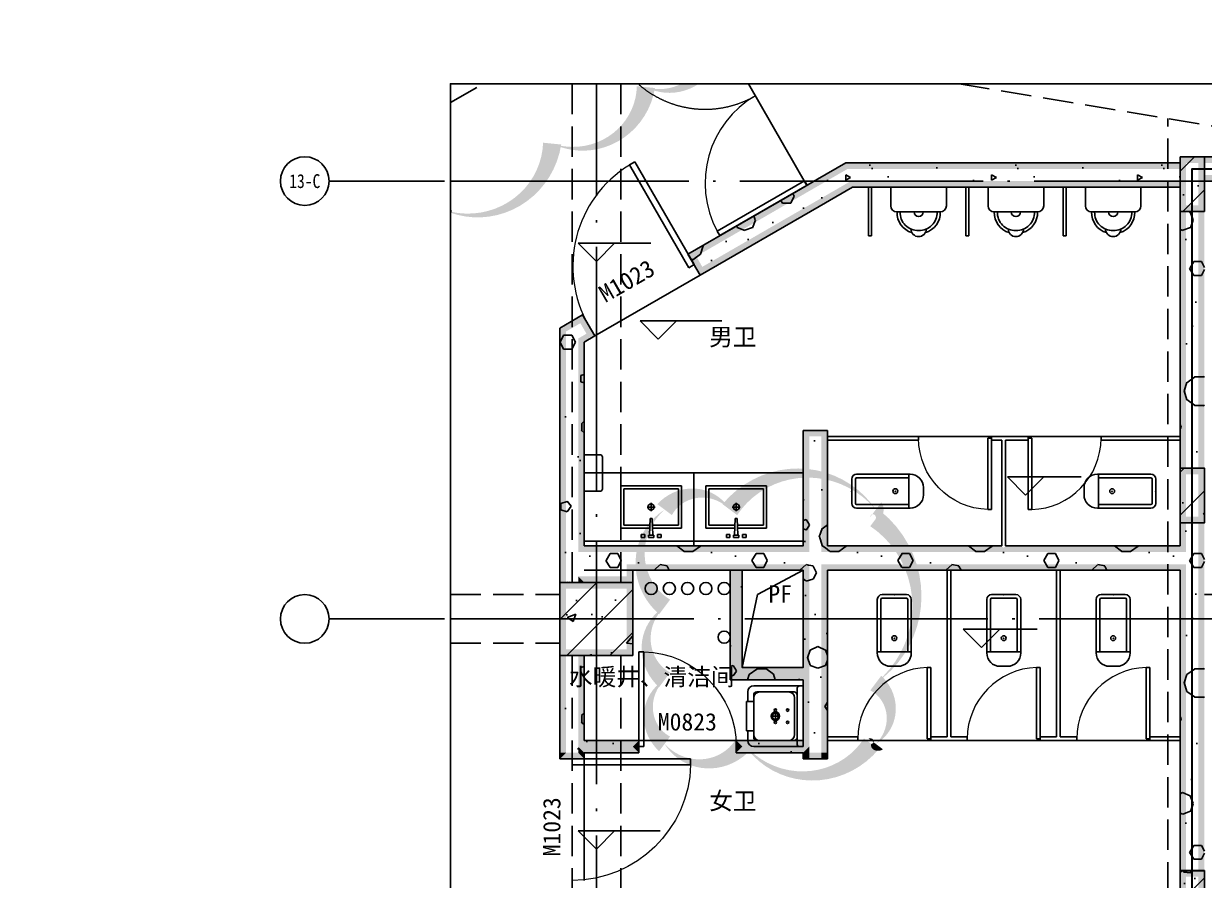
# Model space of a CAD drawing. Extents: x 175123 to 254035, y 15257 to 44959.
# Drawn here: x 231813 to 241524, y 34320 to 41365 of the extents above; entities that cross this region are included whole.
import ezdxf
from ezdxf.enums import TextEntityAlignment as Align
from ezdxf.xclip import XClip

# ---------------------------------------------------------------- set-up
doc = ezdxf.new("R2010")
doc.units = 0
doc.header["$LTSCALE"] = 1000
doc.header["$MEASUREMENT"] = 0
doc.header["$XCLIPFRAME"] = 2
for name, pattern in [('13#结构梁$0$DASH', [0.35, 0.25, -0.1]), ('13#结构梁$0$X-104 13#平面$0$DOTE', [2.42, 2, -0.2, 0.02, -0.2]), ('X-104 13#平面$0$DOTE', [2.42, 2, -0.2, 0.02, -0.2])]:
    doc.linetypes.add(name, pattern=pattern)
for name, color, linetype in [('01-标注_标高', 200, 'Continuous'), ('01-标注_轴线坐标', 132, 'Continuous'), ('02-TEXT_标注', 130, 'Continuous'), ('02-TEXT_门窗', 151, 'Continuous'), ('13#结构梁$0$s-beam', 4, '13#结构梁$0$DASH'), ('13#结构梁$0$X-104 13#平面$0$A_AXIS-轴线', 36, '13#结构梁$0$X-104 13#平面$0$DOTE'), ('AXIS_TEXT', 7, 'Continuous'), ('PUB_WALL', 9, 'Continuous'), ('X-104 13#平面$0$A-C_门', 150, 'Continuous'), ('X-104 13#平面$0$A-E_电梯', 171, 'Continuous'), ('X-104 13#平面$0$A-I_卫-洁具', 241, 'Continuous'), ('X-104 13#平面$0$A-I_卫-隔断', 214, 'Continuous'), ('X-104 13#平面$0$A-TECH_结构', 21, 'Continuous'), ('X-104 13#平面$0$A_AXIS-轴线', 36, 'X-104 13#平面$0$DOTE'), ('X-104 13#平面$0$DUCT-加压送风管端线', 2, 'Continuous'), ('X-104 13#平面$0$s-colu', 40, 'Continuous'), ('X-104 13#平面$0$VPIPE-中水', 122, 'X-104 13#平面$0$TG_Z'), ('X-104 13#平面$0$VPIPE-喷淋', 6, 'X-104 13#平面$0$TG_ZP'), ('X-104 13#平面$0$VPIPE-废水', 31, 'X-104 13#平面$0$TG_F'), ('X-104 13#平面$0$VPIPE-污水', 2, 'X-104 13#平面$0$TG_W'), ('X-104 13#平面$0$VPIPE-给水', 3, 'X-104 13#平面$0$TG_J'), ('X-104 13#平面$0$VPIPE-通气', 3, 'Continuous'), ('X-104 13#平面$1$05-填充_天正', 26, 'Continuous'), ('X-104 13#平面$1$A_STR-砌块墙', 121, 'Continuous'), ('X-104 13#平面$1$A_STR-砼柱', 51, 'Continuous'), ('图层1', 7, 'Continuous')]:
    doc.layers.add(name, color=color, linetype=linetype)
doc.layers.add('X-104 13#平面$0$000套内', color=226, linetype='Continuous', lineweight=30, plot=False)
doc.layers.add('X-104 13#平面$0$DIM_MODI', color=6, linetype='Continuous', plot=False)
doc.styles.add('_TCH_AXIS', font='STXIHEI.TTF', dxfattribs={"width": 0.75})
doc.styles.add('_TCH_WINDOW', font='STXIHEI.TTF')
doc.styles.add('COMPLEX', font='COMPLEX')
doc.styles.get("Standard").update_dxf_attribs({"font": 'STXIHEI.TTF'})
doc.styles.add('X-104 13#平面$0$TG_LINETYPE', font='STXIHEI.TTF', dxfattribs={"width": 0.75, "height": 3})
doc.styles.add('图签信息$0$华文细黑', font='STXIHEI.TTF', dxfattribs={"height": 10})
doc.linetypes.add('X-104 13#平面$0$TG_F', pattern='A,2,-0.3,["F",X-104 13#平面$0$TG_LINETYPE,S=0.1,R=0,X=-0.23,Y=-0.15],0', length=2.3)
doc.linetypes.add('X-104 13#平面$0$TG_J', pattern='A,2,-0.3,["J",X-104 13#平面$0$TG_LINETYPE,S=0.1,R=0,X=-0.23,Y=-0.15],0', length=2.3)
doc.linetypes.add('X-104 13#平面$0$TG_W', pattern='A,2,-0.3,["W",X-104 13#平面$0$TG_LINETYPE,S=0.1,R=0,X=-0.28,Y=-0.15],0', length=2.3)
doc.linetypes.add('X-104 13#平面$0$TG_Z', pattern='A,2,-0.3,["Z",X-104 13#平面$0$TG_LINETYPE,S=0.1,R=0,X=-0.23,Y=-0.15],0', length=2.3)
doc.linetypes.add('X-104 13#平面$0$TG_ZP', pattern='A,5,-0.6,["ZP",X-104 13#平面$0$TG_LINETYPE,S=0.1,R=0,X=-0.52,Y=-0.15],0', length=5.6)
pattern_1 = [(0, (354, -366), (600, 1200), [0, -1200]), (0, (-348, -528), (600, 1200), [0, -1200]), (0, (42, -540), (600, 1200), [0, -1200]), (0, (468, -186), (600, 1200), [0, -1200]), (0, (-30, -600), (600, 1200), [0, -1200]), (0, (588, 570), (600, 1200), [0, -1200]), (0, (222, 474), (600, 1200), [0, -1200]), (0, (414, 324), (600, 1200), [0, -1200]), (0, (-564, 300), (600, 1200), [0, -1200]), (0, (24, 246), (600, 1200), [0, -1200]), (0, (-204, -60), (600, 1200), [0, -1200]), (0, (-192, -510), (600, 1200), [0, -1200]), (0, (258, -558), (600, 1200), [0, -1200]), (0, (588, -30), (600, 1200), [0, -1200]), (0, (-534, -216), (600, 1200), [0, -1200]), (0, (-432, -12), (600, 1200), [0, -1200]), (0, (36, -96), (600, 1200), [0, -1200]), (0, (-132, -270), (600, 1200), [0, -1200]), (0, (-228, 126), (600, 1200), [0, -1200]), (0, (-78, 576), (600, 1200), [0, -1200]), (0, (-486, -468), (600, 1200), [0, -1200]), (0, (174, 330), (600, 1200), [0, -1200]), (0, (-384, 348), (600, 1200), [0, -1200]), (0, (-480, 504), (600, 1200), [0, -1200]), (130.601294, (514.286, 194.286), (-2999.999967, 3600.000016), [52.683, -22074.222]), (18.43495, (428.57, 217.14), (3000, 1200), [54.21, -7535.256]), (90, (428.6, 165.7), (600, 1200), [51.429, -2348.571]), (161.56505, (480, 148.57), (-3000, 1199.9999), [54.21, -7535.256]), (53.1301, (480, 148.57), (600, 1200), [57.143, -5942.857]), (135, (525.7, -462.86), (-600, 1200), [48.487, -3345.625]), (45, (457.14, -462.86), (600, 1200), [48.487, -3345.625]), (135, (491.43, -497.14), (-600, 1200), [48.487, -3345.625]), (45, (491.43, -497.14), (600, 1200), [48.487, -3345.625]), (116.565, (-51.4, 342.9), (-0.0001, 2400), [63.888, -1277.753]), (180, (-80, 400), (-600, 1200), [68.571, -1131.428]), (63.435, (-177.1, 342.9), (5e-06, 2400), [63.888, -1277.753]), (116.565, (-148.6, 285.7), (-0.0001, 2400), [63.888, -1277.753]), (0, (-148.6, 285.7), (600, 1200), [68.571, -1131.428]), (63.435, (-80, 285.7), (5e-06, 2400), [63.888, -1277.753]), (107.10273, (400, -62.857), (-1799.999931, 6000.00001), [77.723, -32565.805]), (143.97263, (377.14, 11.43), (-11399.999855, 8399.99999), [77.723, -16244.04]), (180, (314.3, 57.1), (-600, 1200), [74.286, -1125.714]), (36.02737, (177.14, 11.43), (11399.999916, 8399.99991), [77.723, -16244.04]), (71.56505, (154.29, -57.14), (1800, 6000), [72.28, -7517.186]), (107.10273, (177.143, -131.43), (-1799.999931, 6000.00001), [77.723, -32565.805]), (143.97263, (240, -177.14), (-11399.999855, 8399.99999), [77.723, -16244.04]), (0, (240, -177.1), (600, 1200), [74.286, -1125.714]), (36.02737, (314.29, -177.14), (11399.999916, 8399.99991), [77.723, -16244.04]), (71.56505, (377.14, -131.43), (1800, 6000), [72.28, -7517.186]), (150.25512, (411.43, 497.14), (-1800, 1199.99999), [46.07, -9628.639]), (90, (371.4, 474.3), (600, 1200), [45.714, -2354.285]), (29.74488, (371.43, 474.29), (1800, 1200), [46.07, -9628.639]), (116.565, (131.4, -354.3), (-0.0001, 2400), [63.888, -1277.753]), (168.69007, (102.86, -297.14), (-5400, 1199.99997), [58.275, -12179.371]), (41.185925, (0, -325.714), (14999.99991, 13199.999885), [60.744, -25451.604]), (90, (0, -382.86), (600, 1200), [57.143, -2342.857]), (138.814074, (45.714, -422.857), (-14999.999733, 13200.000084), [60.744, -25451.604]), (16.699244, (45.714, -422.857), (19799.99985, 5999.999937), [59.659, -24997.075]), (60.945396, (102.86, -405.714), (600, 1199.99999), [58.832, -24650.679]), (109.983106, (-371.43, 148.57), (-3000.00001, 8399.999978), [66.884, -28024.395]), (155.556045, (-394.286, 211.43), (-7800.00003, 3599.999925), [69.046, -28930.263]), (24.443955, (-520, 211.43), (7800.000004, 3599.999983), [69.046, -28930.263]), (70.016893, (-542.857, 148.57), (3000.00001, 8399.99998), [66.884, -28024.395]), (109.983106, (-520, 85.714), (-3000.00001, 8399.999978), [66.884, -28024.395]), (160.01689, (-457.14, 62.86), (-3000, 1199.99995), [66.884, -13978.755]), (19.98311, (-457.14, 62.86), (2999.99998, 1200), [66.884, -13978.755]), (70.016893, (-394.286, 85.714), (3000.00001, 8399.99998), [66.884, -28024.395]), (122.00538, (74.29, 40), (-600.00008, 1199.99994), [53.908, -11266.868]), (18.43495, (-5.71, 68.57), (3000, 1200), [54.21, -7535.256]), (90, (-5.7, 17.14), (600, 1200), [51.429, -2348.571]), (161.56505, (45.71, 0), (-3000, 1199.9999), [54.21, -7535.256]), (54.46232, (45.714, 0), (4199.999994, 5999.99999), [49.156, -20596.423]), (116.565, (-274.3, -251.4), (-0.0001, 2400), [63.888, -1277.753]), (180, (-302.9, -194.3), (-600, 1200), [62.857, -1137.143]), (59.03624, (-400, -251.43), (600, 1199.99999), [66.64, -13927.644]), (120.96376, (-365.71, -308.57), (-600.00008, 1199.99994), [66.64, -13927.644]), (0, (-365.7, -308.6), (600, 1200), [62.857, -1137.143]), (63.435, (-302.9, -308.6), (5e-06, 2400), [63.888, -1277.753])]
pattern_2 = [(45, (0, 0), (-176.7767, 176.7767), []), (50, (0, 0), (717.2602, -62.752), [75, -825]), (355, (0, 0), (-138.7513, 752.192), [60, -660]), (100.4514, (59.8, -5.2), (578.5094, 689.4395), [63.74, -701.142]), (46.1842, (0, 200), (1067.241, -165.519), [112.5, -1237.5]), (96.6356, (88.9, 186.2), (934.663, 974.118), [95.61, -1051.713]), (351.1842, (0, 200), (934.662, 974.119), [90, -990]), (21, (100, 150), (596.907, -402.619), [75, -825]), (326, (100, 150), (243.3153, 725.15), [60, -660]), (71.4514, (149.74, 116.45), (840.2226, 322.5305), [63.74, -701.142]), (37.5, (0, 0), (12.15986, 332.89385), [0, -652, 0, -670, 0, -662.5]), (7.5, (0, 0), (263.0695, 394.4117), [0, -382, 0, -637, 0, -252.5]), (327.5, (-223, 0), (533.8224, -22.5549), [0, -250, 0, -780, 0, -1035]), (317.5, (-323, 0), (583.1862, 100.105), [0, -325, 0, -518, 0, -735])]

# ---------------------------------------------------------------- blocks, each defined once
blk = doc.blocks.new('X-104 13#平面')
at = {"layer": 'PUB_WALL'}
for points in [[(53500, 80600), (53500, 80550), (55600, 80550), (55550, 80600)], [(50319.4, 80415.8), (50551.9, 80550), (50565.3, 80500), (50301.1, 80347.5)], [(53300, 80500), (53300, 80550), (50551.9, 80550), (50565.3, 80500)], [(50146.2, 80315.8), (50319.4, 80415.8), (50301.1, 80347.5), (50214.5, 80297.5)], [(53500, 80450), (53500, 80400), (55650, 80400), (55650, 80450)], [(50146.2, 80315.8), (49252.6, 79799.9), (49320.9, 79781.6), (50214.5, 80297.5)], [(50332.8, 80192.5), (50605.5, 80350), (50592.1, 80400), (50307.8, 80235.8)], [(53300, 80350), (53300, 80400), (50592.1, 80400), (50605.5, 80350)], [(49352.6, 79626.6), (50332.8, 80192.5), (50307.8, 80235.8), (49370.9, 79694.9)], [(53300, 78040), (53350, 78040), (53350, 80150), (53300, 80150)], [(53450, 78040), (53500, 78040), (53500, 80150), (53450, 80150)], [(49252.6, 79799.9), (49352.6, 79626.6), (49370.9, 79694.9), (49320.9, 79781.6)], [(48386.6, 79299.9), (48200, 79192.1), (48250, 79163.2), (48368.3, 79231.6)], [(48486.6, 79126.6), (48386.6, 79299.9), (48368.3, 79231.6), (48418.3, 79144.9)], [(48200, 79192.1), (48200, 77300), (48250, 77300), (48250, 79163.2)], [(48400, 79076.6), (48486.6, 79126.6), (48418.3, 79144.9), (48350, 79105.5)], [(48400, 79076.6), (48400, 77400), (48350, 77350), (48350, 79105.5)], [(50200, 78350), (50200, 77400), (50250, 77350), (50250, 78350)], [(50400, 78350), (50200, 78350), (50200, 78300), (50400, 78300)], [(50400, 78350), (50400, 77400), (50350, 77350), (50350, 78350)], [(53350, 77590), (53300, 77590), (53300, 77400), (53350, 77350)], [(53500, 77590), (53450, 77590), (53450, 77300), (53500, 77300)], [(48400, 77400), (48800, 77400), (48800, 77350), (48350, 77350)], [(48800, 77400), (49650, 77400), (49650, 77350), (48800, 77350)], [(49650, 77400), (50200, 77400), (50250, 77350), (49650, 77350)], [(50400, 77400), (51835, 77400), (51885, 77350), (50350, 77350)], [(51865, 77400), (53300, 77400), (53350, 77350), (51815, 77350)], [(48200, 77100), (48250, 77100), (48250, 77300), (48200, 77300)], [(53450, 74730), (53500, 74730), (53500, 77300), (53450, 77300)], [(48800, 77100), (48800, 77250), (48750, 77250), (48750, 77150)], [(48800, 77200), (49600, 77200), (49650, 77250), (48800, 77250)], [(49600, 77200), (49600, 76300), (49650, 76350), (49650, 77250)], [(49700, 77200), (49700, 76400), (49650, 76350), (49650, 77250)], [(49700, 77200), (50200, 77200), (50250, 77250), (49650, 77250)], [(50200, 77200), (50200, 76400), (50250, 76350), (50250, 77250)], [(50400, 77200), (51850, 77200), (51850, 77250), (50350, 77250)], [(50400, 77200), (50400, 76300), (50350, 76300), (50350, 77250)], [(51850, 77200), (53300, 77200), (53350, 77250), (51850, 77250)], [(53300, 74730), (53350, 74730), (53350, 77250), (53300, 77200)], [(48400, 77100), (48800, 77100), (48750, 77150), (48350, 77150)], [(48350, 77100), (48400, 77100), (48350, 77150)], [(48250, 76500), (48200, 76500), (48200, 75700), (48250, 75700)], [(48400, 76500), (48350, 76500), (48350, 75750), (48400, 75800)], [(49600, 76300), (50200, 76300), (50250, 76350), (49650, 76350)], [(49700, 76400), (50200, 76400), (50250, 76350), (49650, 76350)], [(50200, 76300), (50200, 75800), (50250, 75750), (50250, 76350)], [(50400, 76300), (50400, 75700), (50350, 75700), (50350, 76300)], [(48850, 75800), (48400, 75800), (48350, 75750), (48800, 75750)], [(48400, 75700), (48850, 75700), (48800, 75750), (48350, 75750)], [(48400, 75650), (48400, 75700), (48350, 75750), (48350, 75700)], [(48850, 75700), (48850, 75800), (48800, 75750), (48800, 75750)], [(50200, 75800), (49650, 75800), (49700, 75750), (50250, 75750)], [(49650, 75800), (49650, 75700), (49700, 75750), (49700, 75750)], [(49650, 75700), (50200, 75700), (50250, 75750), (49700, 75750)], [(50200, 75700), (50200, 75650), (50250, 75650), (50250, 75750)], [(48200, 75700), (48200, 75650), (48250, 75700), (48250, 75700)], [(48200, 75650), (48400, 75650), (48350, 75700), (48250, 75700)], [(50400, 75650), (50200, 75650), (50200, 75700), (50400, 75700)], [(50400, 75700), (50400, 75650), (50350, 75650), (50350, 75700)]]:
    blk.add_hatch(color=0, dxfattribs=at).paths.add_polyline_path(points)
at = {"layer": 'X-104 13#平面$1$05-填充_天正'}
h = blk.add_hatch(dxfattribs=at)
h.set_pattern_fill('钢筋混凝土', color=0, scale=100, style=0)
h.set_pattern_definition(pattern_2)
h.paths.add_polyline_path([(53300, 80150), (53500, 80150), (53500, 80600), (53300, 80600)])
h = blk.add_hatch(dxfattribs=at)
h.set_pattern_fill('加气混凝土', color=0, scale=100, style=0)
h.set_pattern_definition(pattern_1)
h.paths.add_polyline_path([(53500, 80600), (53500, 80400), (55650, 80400), (55650, 80533.3), (55600, 80550), (55550, 80600)])
h = blk.add_hatch(dxfattribs=at)
h.set_pattern_fill('加气混凝土', color=0, scale=100, style=0)
h.set_pattern_definition(pattern_1)
h.paths.add_polyline_path([(50266.1, 80308), (50332.8, 80192.5), (50605.5, 80350), (50551.9, 80550), (50319.4, 80415.8), (50301.1, 80347.5)])
h = blk.add_hatch(dxfattribs=at)
h.set_pattern_fill('加气混凝土', color=0, scale=100, style=0)
h.set_pattern_definition(pattern_1)
h.paths.add_polyline_path([(53300, 80350), (53300, 80550), (50551.9, 80550), (50605.5, 80350)])
h = blk.add_hatch(dxfattribs=at)
h.set_pattern_fill('加气混凝土', color=0, scale=100, style=0)
h.set_pattern_definition(pattern_1)
h.paths.add_polyline_path([(50301.1, 80347.5), (50319.4, 80415.8), (50146.2, 80315.8), (50214.5, 80297.5), (50266.1, 80308)])
h = blk.add_hatch(dxfattribs=at)
h.set_pattern_fill('加气混凝土', color=0, scale=100, style=0)
h.set_pattern_definition(pattern_1)
h.paths.add_polyline_path([(50214.5, 80297.5), (50146.2, 80315.8), (49252.6, 79799.9), (49352.6, 79626.6), (50332.8, 80192.5), (50266.1, 80308)])
h = blk.add_hatch(dxfattribs=at)
h.set_pattern_fill('加气混凝土', color=0, scale=100, style=0)
h.set_pattern_definition(pattern_1)
h.paths.add_polyline_path([(53300, 78040), (53500, 78040), (53500, 80150), (53300, 80150)])
h = blk.add_hatch(dxfattribs=at)
h.set_pattern_fill('加气混凝土', color=0, scale=100, style=0)
h.set_pattern_definition(pattern_1)
h.paths.add_polyline_path([(48200, 79192.1), (48400, 79076.6), (48486.6, 79126.6), (48386.6, 79299.9)])
h = blk.add_hatch(dxfattribs=at)
h.set_pattern_fill('加气混凝土', color=0, scale=100, style=0)
h.set_pattern_definition(pattern_1)
h.paths.add_polyline_path([(48400, 79076.6), (48200, 79192.1), (48200, 77300), (48250, 77300), (48333.3, 77266.7), (48350, 77350), (48400, 77400)])
h = blk.add_hatch(dxfattribs=at)
h.set_pattern_fill('加气混凝土', color=0, scale=100, style=0)
h.set_pattern_definition(pattern_1)
h.paths.add_polyline_path([(50400, 78350), (50200, 78350), (50200, 77400), (50300, 77300), (50400, 77400)])
h = blk.add_hatch(dxfattribs=at)
h.set_pattern_fill('钢筋混凝土', color=0, scale=100, style=0)
h.set_pattern_definition(pattern_2)
h.paths.add_polyline_path([(53300, 77590), (53500, 77590), (53500, 78040), (53300, 78040)])
h = blk.add_hatch(dxfattribs=at)
h.set_pattern_fill('加气混凝土', color=0, scale=100, style=0)
h.set_pattern_definition(pattern_1)
h.paths.add_polyline_path([(53500, 77590), (53300, 77590), (53300, 77400), (53350, 77350), (53366.7, 77300), (53500, 77300)])
h = blk.add_hatch(dxfattribs=at)
h.set_pattern_fill('加气混凝土', color=0, scale=100, style=0)
h.set_pattern_definition(pattern_1)
h.paths.add_polyline_path([(48333.3, 77266.7), (48350, 77150), (48400, 77100), (48800, 77100), (48800, 77400), (48400, 77400), (48350, 77350)])
h = blk.add_hatch(dxfattribs=at)
h.set_pattern_fill('加气混凝土', color=0, scale=100, style=0)
h.set_pattern_definition(pattern_1)
h.paths.add_polyline_path([(48800, 77400), (48800, 77200), (49600, 77200), (49650, 77250), (49650, 77400)])
h = blk.add_hatch(dxfattribs=at)
h.set_pattern_fill('加气混凝土', color=0, scale=100, style=0)
h.set_pattern_definition(pattern_1)
h.paths.add_polyline_path([(49650, 77400), (49650, 77250), (49700, 77200), (50200, 77200), (50300, 77300), (50200, 77400)])
h = blk.add_hatch(dxfattribs=at)
h.set_pattern_fill('加气混凝土', color=0, scale=100, style=0)
h.set_pattern_definition(pattern_1)
h.paths.add_polyline_path([(50300, 77300), (50400, 77200), (51850, 77200), (51850, 77333.3), (51885, 77350), (51835, 77400), (50400, 77400)])
h = blk.add_hatch(dxfattribs=at)
h.set_pattern_fill('加气混凝土', color=0, scale=100, style=0)
h.set_pattern_definition(pattern_1)
h.paths.add_polyline_path([(51850, 77333.3), (51850, 77200), (53300, 77200), (53350, 77250), (53366.7, 77300), (53350, 77350), (53300, 77400), (51865, 77400), (51815, 77350)])
h = blk.add_hatch(dxfattribs=at)
h.set_pattern_fill('加气混凝土', color=0, scale=100, style=0)
h.set_pattern_definition(pattern_1)
h.paths.add_polyline_path([(48200, 77100), (48400, 77100), (48350, 77150), (48333.3, 77266.7), (48250, 77300), (48200, 77300)])
h = blk.add_hatch(dxfattribs=at)
h.set_pattern_fill('加气混凝土', color=0, scale=100, style=0)
h.set_pattern_definition(pattern_1)
h.paths.add_polyline_path([(50300, 77300), (50200, 77200), (50200, 76400), (50266.7, 76333.3), (50350, 76300), (50400, 76300), (50400, 77200)])
h = blk.add_hatch(dxfattribs=at)
h.set_pattern_fill('加气混凝土', color=0, scale=100, style=0)
h.set_pattern_definition(pattern_1)
h.paths.add_polyline_path([(53300, 74730), (53500, 74730), (53500, 77300), (53366.7, 77300), (53350, 77250), (53300, 77200)])
h = blk.add_hatch(dxfattribs=at)
h.set_pattern_fill('加气混凝土', color=0, scale=100, style=0)
h.set_pattern_definition(pattern_1)
h.paths.add_polyline_path([(49650, 77250), (49650, 77250), (49600, 77200), (49600, 76300), (49700, 76400), (49700, 77200)])
h = blk.add_hatch(dxfattribs=at)
h.set_pattern_fill('钢筋混凝土', color=0, scale=100, style=0)
h.set_pattern_definition(pattern_2)
h.paths.add_polyline_path([(48200, 76500), (48800, 76500), (48800, 77100), (48200, 77100)])
h = blk.add_hatch(dxfattribs=at)
h.set_pattern_fill('加气混凝土', color=0, scale=100, style=0)
h.set_pattern_definition(pattern_1)
h.paths.add_polyline_path([(48400, 76500), (48200, 76500), (48200, 75700), (48250, 75700), (48333.3, 75733.3), (48400, 75800)])
h = blk.add_hatch(dxfattribs=at)
h.set_pattern_fill('加气混凝土', color=0, scale=100, style=0)
h.set_pattern_definition(pattern_1)
h.paths.add_polyline_path([(49700, 76400), (49600, 76300), (50200, 76300), (50250, 76350), (50200, 76400)])
h = blk.add_hatch(dxfattribs=at)
h.set_pattern_fill('加气混凝土', color=0, scale=100, style=0)
h.set_pattern_definition(pattern_1)
h.paths.add_polyline_path([(50266.7, 76333.3), (50250, 76350), (50200, 76300), (50200, 75800), (50266.7, 75733.3), (50350, 75700), (50400, 75700), (50400, 76300), (50350, 76300)])
h = blk.add_hatch(dxfattribs=at)
h.set_pattern_fill('加气混凝土', color=0, scale=100, style=0)
h.set_pattern_definition(pattern_1)
h.paths.add_polyline_path([(48250, 75700), (48200, 75700), (48200, 75650), (48400, 75650), (48400, 75700), (48350, 75750), (48333.3, 75733.3)])
h = blk.add_hatch(dxfattribs=at)
h.set_pattern_fill('加气混凝土', color=0, scale=100, style=0)
h.set_pattern_definition(pattern_1)
h.paths.add_polyline_path([(48350, 75750), (48400, 75700), (48850, 75700), (48850, 75800), (48400, 75800)])
h = blk.add_hatch(dxfattribs=at)
h.set_pattern_fill('加气混凝土', color=0, scale=100, style=0)
h.set_pattern_definition(pattern_1)
h.paths.add_polyline_path([(50250, 75750), (50200, 75800), (49650, 75800), (49650, 75700), (50200, 75700), (50250, 75750), (50266.7, 75733.3)])
h = blk.add_hatch(dxfattribs=at)
h.set_pattern_fill('加气混凝土', color=0, scale=100, style=0)
h.set_pattern_definition(pattern_1)
h.paths.add_polyline_path([(50266.7, 75733.3), (50250, 75750), (50200, 75700), (50200, 75650), (50400, 75650), (50400, 75700), (50350, 75700)])
h = blk.add_hatch(dxfattribs=at)
h.set_pattern_fill('钢筋混凝土', color=0, scale=100, style=0)
h.set_pattern_definition(pattern_2)
h.paths.add_polyline_path([(53300, 74280), (53500, 74280), (53500, 74730), (53300, 74730)])
at = {"layer": 'X-104 13#平面$1$A_STR-砼柱'}
for points in [[(53500, 80600), (53300, 80600), (53350, 80550), (53450, 80550)], [(53300, 80600), (53300, 80150), (53350, 80200), (53350, 80550)], [(53500, 80150), (53500, 80600), (53450, 80550), (53450, 80200)], [(53300, 80150), (53500, 80150), (53450, 80200), (53350, 80200)], [(53500, 78040), (53300, 78040), (53350, 77990), (53450, 77990)], [(53300, 78040), (53300, 77590), (53350, 77640), (53350, 77990)], [(53500, 77590), (53500, 78040), (53450, 77990), (53450, 77640)], [(53300, 77590), (53500, 77590), (53450, 77640), (53350, 77640)], [(48800, 77100), (48200, 77100), (48250, 77050), (48750, 77050)], [(48200, 77100), (48200, 76500), (48250, 76550), (48250, 77050)], [(48800, 76500), (48800, 77100), (48750, 77050), (48750, 76550)], [(48200, 76500), (48800, 76500), (48750, 76550), (48250, 76550)], [(53500, 74730), (53300, 74730), (53350, 74680), (53450, 74680)], [(53300, 74730), (53300, 74280), (53350, 74330), (53350, 74680)], [(53500, 74280), (53500, 74730), (53450, 74680), (53450, 74330)]]:
    blk.add_hatch(color=0, dxfattribs=at).paths.add_polyline_path(points)
at = {"color": 0}
for p, q in [((48771.8, 80532.6), (48815.1, 80557.6)), ((49259.3, 79688.2), (48771.8, 80532.6)), ((49302.6, 79713.2), (48815.1, 80557.6)), ((50211.5, 80402.6), (49493.8, 79988.2)), ((50232.8, 80365.8), (49515.1, 79951.4)), ((50232.8, 80365.8), (50211.5, 80402.6)), ((51378.6, 80350), (50921.4, 80350)), ((50921.4, 80350), (50921.4, 80197.6)), ((51378.6, 80197.6), (51378.6, 80350)), ((52178.6, 80350), (51721.4, 80350)), ((51721.4, 80350), (51721.4, 80197.6)), ((52178.6, 80197.6), (52178.6, 80350)), ((52978.6, 80350), (52521.4, 80350)), ((52521.4, 80350), (52521.4, 80197.6)), ((52978.6, 80197.6), (52978.6, 80350)), ((50972.2, 80146.8), (51327.8, 80146.8)), ((51772.2, 80146.8), (52127.8, 80146.8)), ((52572.2, 80146.8), (52927.8, 80146.8)), ((49493.8, 79988.2), (49515.1, 79951.4)), ((49302.6, 79713.2), (49259.3, 79688.2)), ((51720, 78285), (51720, 77700)), ((51750, 78285), (51720, 78285)), ((51750, 78285), (51750, 77700)), ((52050, 78285), (52050, 77700)), ((52050, 78285), (52080, 78285)), ((52080, 78285), (52080, 77700)), ((50640, 77989.8, 0), (51079.7, 77989.8, 0)), ((51069.7, 77710.2, 0), (51069.7, 77989.8, 0)), ((53060, 77989.8, 0), (52620.3, 77989.8, 0)), ((52630.3, 77710.2, 0), (52630.3, 77989.8, 0)), ((48700, 77895), (49200, 77895)), ((48700, 77545), (48700, 77895)), ((49200, 77895), (49200, 77545)), ((49400, 77895), (49900, 77895)), ((49400, 77545), (49400, 77895)), ((49900, 77895), (49900, 77545)), ((50600, 77750.2, 0), (50600, 77949.8, 0)), ((50630, 77750.2, 0), (50630, 77949.8, 0)), ((50640, 77959.8, 0), (51069.7, 77959.8, 0)), ((51189.7, 77879.8, 0), (51189.7, 77820.2, 0)), ((52510.3, 77879.8, 0), (52510.3, 77820.2, 0)), ((53060, 77959.8, 0), (52630.3, 77959.8, 0)), ((53070, 77750.2, 0), (53070, 77949.8, 0)), ((53100, 77750.2, 0), (53100, 77949.8, 0)), ((48725, 77870), (49175, 77870)), ((48725, 77570), (48725, 77870)), ((49175, 77870), (49175, 77570)), ((49425, 77870), (49875, 77870)), ((49425, 77570), (49425, 77870)), ((49875, 77870), (49875, 77570)), ((48945, 77720), (48917.2, 77720)), ((48950, 77725), (48950, 77753.8)), ((48950, 77686.7), (48950, 77715)), ((48982.3, 77720), (48955, 77720)), ((49645, 77720), (49617.2, 77720)), ((49650, 77725), (49650, 77753.8)), ((49650, 77686.7), (49650, 77715)), ((49682.3, 77720), (49655, 77720)), ((51069.7, 77740.2, 0), (50640, 77740.2, 0)), ((51079.7, 77710.2, 0), (50640, 77710.2, 0)), ((51720, 77700), (51750, 77700)), ((52080, 77700), (52050, 77700)), ((52620.3, 77710.2, 0), (53060, 77710.2, 0)), ((52630.3, 77740.2, 0), (53060, 77740.2, 0)), ((48942, 77624.8), (48935.6, 77488.3)), ((48958, 77624.8), (48942, 77624.8)), ((48958, 77624.8), (48964.4, 77488.3)), ((49642, 77624.8), (49635.6, 77488.3)), ((49658, 77624.8), (49642, 77624.8)), ((49658, 77624.8), (49664.4, 77488.3)), ((48937.6, 77545), (48700, 77545)), ((48938.9, 77570), (48725, 77570)), ((48898.6, 77492.8), (48868.6, 77492.8)), ((48868.6, 77492.8), (48868.6, 77470)), ((48898.6, 77470), (48898.6, 77492.8)), ((49175, 77570), (48960.6, 77570)), ((49200, 77545), (48961.7, 77545)), ((49001.4, 77492.8), (49031.4, 77492.8)), ((49001.4, 77470), (49001.4, 77492.8)), ((49031.4, 77492.8), (49031.4, 77470)), ((49637.6, 77545), (49400, 77545)), ((49638.9, 77570), (49425, 77570)), ((49598.6, 77492.8), (49568.6, 77492.8)), ((49568.6, 77492.8), (49568.6, 77470)), ((49598.6, 77470), (49598.6, 77492.8)), ((49875, 77570), (49660.6, 77570)), ((49900, 77545), (49661.7, 77545)), ((49701.4, 77492.8), (49731.4, 77492.8)), ((49701.4, 77470), (49701.4, 77492.8)), ((49731.4, 77492.8), (49731.4, 77470)), ((48400, 77400), (50200, 77400)), ((48868.6, 77470), (48898.6, 77470)), ((48971.4, 77488.3), (48928.6, 77488.3)), ((48928.6, 77488.3), (48928.6, 77470)), ((48928.6, 77470), (48971.4, 77470)), ((48964.4, 77488.3), (48935.6, 77488.3)), ((48971.4, 77470), (48971.4, 77488.3)), ((49031.4, 77470), (49001.4, 77470)), ((49568.6, 77470), (49598.6, 77470)), ((49671.4, 77488.3), (49628.6, 77488.3)), ((49628.6, 77488.3), (49628.6, 77470)), ((49628.6, 77470), (49671.4, 77470)), ((49664.4, 77488.3), (49635.6, 77488.3)), ((49671.4, 77470), (49671.4, 77488.3)), ((49731.4, 77470), (49701.4, 77470)), ((48400, 77200), (50200, 77200)), ((50810.2, 76520.3, 0), (50810.2, 76960, 0)), ((50840.2, 76530.3, 0), (50840.2, 76960, 0)), ((50850.2, 77000, 0), (51049.8, 77000, 0)), ((50850.2, 76970, 0), (51049.8, 76970, 0)), ((51059.8, 76960, 0), (51059.8, 76530.3, 0)), ((51089.8, 76960, 0), (51089.8, 76520.3, 0)), ((51710.2, 76520.3, 0), (51710.2, 76960, 0)), ((51740.2, 76530.3, 0), (51740.2, 76960, 0)), ((51750.2, 77000, 0), (51949.8, 77000, 0)), ((51750.2, 76970, 0), (51949.8, 76970, 0)), ((51959.8, 76960, 0), (51959.8, 76530.3, 0)), ((51989.8, 76960, 0), (51989.8, 76520.3, 0)), ((52610.2, 76520.3, 0), (52610.2, 76960, 0)), ((52640.2, 76530.3, 0), (52640.2, 76960, 0)), ((52650.2, 77000, 0), (52849.8, 77000, 0)), ((52650.2, 76970, 0), (52849.8, 76970, 0)), ((52859.8, 76960, 0), (52859.8, 76530.3, 0)), ((52889.8, 76960, 0), (52889.8, 76520.3, 0)), ((48850, 75750), (48850, 76530)), ((48890, 76530), (48850, 76530)), ((48890, 75750), (48890, 76530)), ((50810.2, 76530.3, 0), (51089.8, 76530.3, 0)), ((51710.2, 76530.3, 0), (51989.8, 76530.3, 0)), ((52610.2, 76530.3, 0), (52889.8, 76530.3, 0)), ((50979.8, 76410.3, 0), (50920.2, 76410.3, 0)), ((51220, 75815), (51220, 76400)), ((51220, 76400), (51250, 76400)), ((51250, 75815), (51250, 76400)), ((51879.8, 76410.3, 0), (51820.2, 76410.3, 0)), ((52120, 75815), (52120, 76400)), ((52120, 76400), (52150, 76400)), ((52150, 75815), (52150, 76400)), ((52779.8, 76410.3, 0), (52720.2, 76410.3, 0)), ((53020, 75815), (53020, 76400)), ((53020, 76400), (53050, 76400)), ((53050, 75815), (53050, 76400)), ((49794, 76250), (50200, 76250)), ((49794, 76250), (50200, 76250)), ((50175, 76250), (50200, 76250)), ((50200, 76250), (50200, 75750)), ((50200, 76250), (50200, 75750)), ((50200, 76250), (50200, 75750)), ((49744, 76120), (49744, 76200)), ((49744, 76120), (49744, 76200)), ((49794, 75825), (49794, 76175)), ((49794, 75850), (49794, 76150)), ((49819, 76200), (50125, 76200)), ((49844, 76200), (50080, 76200)), ((50130, 76150), (50130, 75850)), ((50150, 75775), (50150, 76225)), ((50150, 76175), (50150, 75825)), ((49734, 76120), (49744, 76120)), ((49734, 75880), (49734, 76120)), ((49734, 76120), (49794, 76120)), ((49734, 75880), (49734, 76120)), ((49794, 76120), (49794, 75880)), ((49972, 75961.5), (49972, 76038.5)), ((49933.5, 76000), (50010.5, 76000)), ((49744, 75880), (49734, 75880)), ((49794, 75880), (49734, 75880)), ((49744, 75800), (49744, 75880)), ((49744, 75800), (49744, 75880)), ((48850, 75750), (48890, 75750)), ((50200, 75750), (49794, 75750)), ((50200, 75750), (49794, 75750)), ((50125, 75800), (49819, 75800)), ((50080, 75800), (49844, 75800)), ((50200, 75750), (50175, 75750)), ((51250, 75815), (51220, 75815)), ((52150, 75815), (52120, 75815)), ((53050, 75815), (53020, 75815)), ((48300, 75650), (49275, 75650)), ((48300, 75650), (48300, 75600)), ((49275, 75600), (49275, 75650)), ((48300, 75600), (49275, 75600))]:
    blk.add_line(p, q, dxfattribs=at)
for points in [[(48867.1, 82731.3), (50231.8, 80363)], [(48400, 78705.1), (48400, 79076.6)]]:
    blk.add_lwpolyline(points, dxfattribs=at)
blk.add_lwpolyline([(49700, 77200), (50200, 77200), (50200, 76400), (49700, 76400)], close=True, dxfattribs=at)
for centre, radius in [((50958.6, 77850, 0), 20), ((52741.4, 77850, 0), 20), ((48950, 77720), 25.2), ((49650, 77720), 25.2), ((50950, 76641.4, 0), 20), ((51850, 76641.4, 0), 20), ((52750, 76641.4, 0), 20), ((49972, 76000), 35), ((49972, 76050), 10), ((50072, 76050), 10), ((49972, 76000), 25), ((49972, 75950), 10), ((50072, 75950), 10)]:
    blk.add_circle(centre, radius, dxfattribs=at)
for centre, radius, start, end in [((50972.2, 80197.6), 50.8, 180, 270), ((51143.7, 80140.5), 171.6, 177.8789, 253.39312), ((51143.7, 80140.5), 146.2, 177.8789, 272.1211), ((51150, 80146.8), 38.1, 180, 0), ((51156.4, 80140.5), 146.2, 267.8789, 2.1211), ((51156.4, 80140.5), 171.6, 286.60688, 2.1211), ((51327.8, 80197.6), 50.8, 270, 0), ((51772.2, 80197.6), 50.8, 180, 270), ((51943.7, 80140.5), 171.6, 177.8789, 253.39312), ((51943.7, 80140.5), 146.2, 177.8789, 272.1211), ((51950, 80146.8), 38.1, 180, 0), ((51956.4, 80140.5), 146.2, 267.8789, 2.1211), ((51956.4, 80140.5), 171.6, 286.60688, 2.1211), ((52127.8, 80197.6), 50.8, 270, 0), ((52572.2, 80197.6), 50.8, 180, 270), ((52743.7, 80140.5), 171.6, 177.8789, 253.39312), ((52743.7, 80140.5), 146.2, 177.8789, 272.1211), ((52750, 80146.8), 38.1, 180, 0), ((52756.4, 80140.5), 146.2, 267.8789, 2.1211), ((52756.4, 80140.5), 171.6, 286.60688, 2.1211), ((52927.8, 80197.6), 50.8, 270, 0), ((51150, 80007.1), 63.5, 181.07073, 358.92927), ((51950, 80007.1), 63.5, 181.07073, 358.92927), ((52750, 80007.1), 63.5, 181.07073, 358.92927), ((50640, 77949.8, 0), 40, 90, 180), ((51079.7, 77879.8, 0), 110, 0, 90), ((52620.3, 77879.8, 0), 110, 90, 180), ((53060, 77949.8, 0), 40, 0, 90), ((50640, 77949.8, 0), 10, 90, 180), ((53060, 77949.8, 0), 10, 0, 90), ((51079.7, 77820.2, 0), 110, 270, 0), ((52620.3, 77820.2, 0), 110, 180, 270), ((50640, 77750.2, 0), 40, 180, 270), ((50640, 77750.2, 0), 10, 180, 270), ((53060, 77750.2, 0), 10, 270, 0), ((53060, 77750.2, 0), 40, 270, 0), ((50850.2, 76960, 0), 40, 90, 180), ((50850.2, 76960, 0), 10, 90, 180), ((51049.8, 76960, 0), 40, 0, 90), ((51049.8, 76960, 0), 10, 0, 90), ((51750.2, 76960, 0), 40, 90, 180), ((51750.2, 76960, 0), 10, 90, 180), ((51949.8, 76960, 0), 40, 0, 90), ((51949.8, 76960, 0), 10, 0, 90), ((52650.2, 76960, 0), 40, 90, 180), ((52650.2, 76960, 0), 10, 90, 180), ((52849.8, 76960, 0), 40, 0, 90), ((52849.8, 76960, 0), 10, 0, 90), ((50920.2, 76520.3, 0), 110, 180, 270), ((50979.8, 76520.3, 0), 110, 270, 0), ((51820.2, 76520.3, 0), 110, 180, 270), ((51879.8, 76520.3, 0), 110, 270, 0), ((52720.2, 76520.3, 0), 110, 180, 270), ((52779.8, 76520.3, 0), 110, 270, 0), ((49794, 76200), 50, 90, 180), ((49794, 76200), 50, 90, 180), ((50175, 76225), 25, 90, 180), ((49844, 76150), 50, 90, 180), ((49819, 76175), 25, 90, 180), ((50080, 76150), 50, 360, 90), ((50125, 76175), 25, 360, 90), ((49844, 75850), 50, 180, 270), ((50080, 75850), 50, 270, 360), ((49794, 75800), 50, 180, 270), ((49794, 75800), 50, 180, 270), ((49819, 75825), 25, 180, 270), ((50125, 75825), 25, 270, 360), ((50175, 75775), 25, 180, 270)]:
    blk.add_arc(centre, radius, start, end, dxfattribs=at)
at = {"color": 0, "ltscale": 1000}
for centre, start, end in [((48950.1, 77720), 90, 270), ((48950.1, 77720), 270, 90), ((49650.1, 77720), 90, 270), ((49650.1, 77720), 270, 90)]:
    blk.add_arc(centre, 0.42, start, end, dxfattribs=at)
at = {"color": 0, "lineweight": 13}
for centre, major_axis, start_param, end_param in [((49393.4, 81819.6), (586, 586), 2.905437, 4.45059), ((50222.2, 80384.2), (586, 586), 1.308997, 2.854149), ((49281, 79700.7), (-689.4, 689.4), -0.236156, 1.308997), ((52065, 78285), (-413.7, 413.7), 2.381838, 3.926991), ((51235, 75815), (-413.7, 413.7), -0.759754, 0.785398), ((52135, 75815), (-413.7, 413.7), -0.759754, 0.785398), ((53035, 75815), (-413.7, 413.7), -0.759754, 0.785398)]:
    blk.add_ellipse(centre, major_axis=major_axis, ratio=1, start_param=start_param, end_param=end_param, dxfattribs=at)
at = {"color": 0, "lineweight": 13, "extrusion": (0, 0, -1)}
for centre, major_axis, start_param, end_param in [((51735, 78285), (413.7, 413.7), 2.381838, 3.926991), ((48870, 75750), (551.5, 551.5), -0.759754, 0.785398), ((48300, 75625), (-689.4, 689.4), 2.381838, 3.926991)]:
    blk.add_ellipse(centre, major_axis=major_axis, ratio=1, start_param=start_param, end_param=end_param, dxfattribs=at)
at = {"color": 0}
for p in [(50600, 77850), (50958.6, 77850, 0), (52741.4, 77850, 0), (53100, 77850), (50950, 77000), (51850, 77000), (52750, 77000), (50950, 76641.4, 0), (51850, 76641.4, 0), (52750, 76641.4, 0)]:
    blk.add_point(p, dxfattribs=at)
at = {"layer": '13#结构梁$0$s-beam', "color": 0}
for p, q in [((49011.6, 82017.5), (57300, 80636.1)), ((48800, 81647.2), (57300, 80230.6)), ((40156.3, 76999.5), (48200, 81557.6)), ((48300, 81499.9), (48300, 77099.9)), ((48700, 81499.9), (48700, 77099.9)), ((53200, 71400), (53200, 80913.9)), ((44150, 76999.5), (48200.1, 76999.5)), ((44150, 76599.5), (48200.1, 76599.5)), ((48300, 76499.9), (48300, 71800)), ((48700, 76499.9), (48700, 71800))]:
    blk.add_line(p, q, dxfattribs=at)
at = {"layer": '13#结构梁$0$X-104 13#平面$0$A_AXIS-轴线', "color": 0, "linetype": '13#结构梁$0$X-104 13#平面$0$DOTE'}
for p, q in [((48500, 54999), (48500, 89020.3)), ((60408.4, 80400), (-2925, 80400))]:
    blk.add_line(p, q, dxfattribs=at)
at = {"layer": 'X-104 13#平面$0$000套内', "color": 0}
blk.add_lwpolyline([(4100, 77750), (4100, 68700), (-750, 68700), (-750, 59850), (21950, 59850), (21950, 61450), (58250, 61450), (58250, 71300), (48400, 71300), (48400, 73450), (53400, 73450), (53400, 80500), (58250, 80500), (58250, 81290.1), (53289, 85452.6), (37950, 76613.3), (37950, 72450), (12454.9, 72450), (4447.4, 77750)], close=True, dxfattribs=at)
at = {"layer": 'X-104 13#平面$0$A-C_门', "color": 0}
for p, q in [((48486.6, 79126.6), (49352.6, 79626.6)), ((48850, 75800), (49650, 75800)), ((48400, 75650), (48400, 74650))]:
    blk.add_line(p, q, dxfattribs=at)
at = {"layer": 'X-104 13#平面$0$A-E_电梯', "color": 0}
blk.add_line((53500, 77000), (54629.2, 77000), dxfattribs=at)
at = {"layer": 'X-104 13#平面$0$A-I_卫-洁具', "color": 0, "ltscale": 0.1}
blk.add_line((49300, 77400), (49300, 78000), dxfattribs=at)
blk.add_lwpolyline([(48400, 77850), (48400, 78150), (48530, 78150, -0.414214), (48550, 78130), (48550, 77870, -0.414214), (48530, 77850)], format="xyb", close=True, dxfattribs=at)
for points in [[(48400, 77400), (50200, 77400), (50200, 78000), (48400, 78000)], [(48400, 77400), (50200, 77400), (50200, 77440), (48400, 77440)]]:
    blk.add_lwpolyline(points, close=True, dxfattribs=at)
at = {"layer": 'X-104 13#平面$0$A-I_卫-隔断', "color": 0}
for p, q in [((50737.5, 80350), (50737.5, 79950)), ((50762.5, 80350), (50737.5, 80350)), ((50762.5, 80350), (50762.5, 79950)), ((51537.5, 80350), (51537.5, 79950)), ((51562.5, 80350), (51537.5, 80350)), ((51562.5, 80350), (51562.5, 79950)), ((52337.5, 80350), (52337.5, 79950)), ((52362.5, 80350), (52337.5, 80350)), ((52362.5, 80350), (52362.5, 79950)), ((50762.5, 79950), (50737.5, 79950)), ((51562.5, 79950), (51537.5, 79950)), ((52362.5, 79950), (52337.5, 79950)), ((51150, 78300), (50400, 78300)), ((50400, 78300), (50400, 78270)), ((50400, 78270), (51150, 78270)), ((51750, 78300), (51150, 78300)), ((51150, 78270), (51150, 78300)), ((51850, 78300), (51750, 78300)), ((51750, 78300), (51750, 78270)), ((51750, 78270), (51835, 78270)), ((51835, 78270), (51835, 77400)), ((52050, 78300), (51850, 78300)), ((51865, 78270), (52050, 78270)), ((51865, 78270), (51865, 77400)), ((52050, 78270), (52050, 78300)), ((52650, 78300), (52050, 78300)), ((53300, 78300), (52650, 78300)), ((52650, 78300), (52650, 78270)), ((52650, 78270), (53300, 78270)), ((53300, 78270), (53300, 78300)), ((51385, 75830), (51385, 77200)), ((51385, 77200), (51415, 77200)), ((51415, 75830), (51415, 77200)), ((52285, 75830), (52285, 77200)), ((52285, 77200), (52315, 77200)), ((52315, 75830), (52315, 77200)), ((50650, 75830), (50400, 75830)), ((50400, 75830), (50400, 75800)), ((50400, 75800), (50650, 75800)), ((50650, 75800), (50650, 75830)), ((51250, 75800), (50650, 75800)), ((51385, 75830), (51250, 75830)), ((51250, 75830), (51250, 75800)), ((51250, 75800), (51400, 75800)), ((51400, 75800), (51550, 75800)), ((51550, 75830), (51415, 75830)), ((51550, 75800), (51550, 75830)), ((52150, 75800), (51550, 75800)), ((52285, 75830), (52150, 75830)), ((52150, 75830), (52150, 75800)), ((52150, 75800), (52300, 75800)), ((52300, 75800), (52450, 75800)), ((52450, 75830), (52315, 75830)), ((52450, 75800), (52450, 75830)), ((53050, 75800), (52450, 75800)), ((53300, 75830), (53050, 75830)), ((53050, 75830), (53050, 75800)), ((53050, 75800), (53300, 75800)), ((53300, 75800), (53300, 75830))]:
    blk.add_line(p, q, dxfattribs=at)
at = {"layer": 'X-104 13#平面$0$A-TECH_结构', "color": 0}
for p, q in [((50200, 77200), (49700, 77200)), ((49700, 77200), (49700, 76400)), ((50200, 76400), (50200, 77200)), ((49700, 76400), (50200, 76400))]:
    blk.add_line(p, q, dxfattribs=at)
at = {"layer": 'X-104 13#平面$0$A_AXIS-轴线', "color": 0, "linetype": 'X-104 13#平面$0$DOTE'}
for p, q in [((48500, 54999), (48500, 87020.3)), ((60408.4, 80400), (-2925, 80400)), ((39500, 76800), (60408.4, 76800))]:
    blk.add_line(p, q, dxfattribs=at)
at = {"layer": 'X-104 13#平面$0$DIM_MODI', "color": 0}
for points in [[(43339.8, 77817.8, 0, 150, 0.5), (43896.5, 78153.3, 0, 150, 0.5), (44795.8, 78695.3, 0, 150, 0.5), (45352.5, 79030.8, 0, 150, 0.5), (45909.3, 79366.3, 0, 150, 0.5), (46551.6, 79753.4, 0, 150, 0.5), (47236.8, 80166.3, 0, 150, 0.5), (48136.1, 80708.3, 0, 150, 0.5), (48907, 81172.8, 0, 150, 0.5), (49463.7, 81508.3, 0, 150, 0.5), (49977.6, 81818, 0, 150, 0.5), (50662.8, 82230.9, 0, 150, 0.5), (51476.5, 82721.2, 0, 150, 0.5), (52161.7, 83134.2, 0, 150, 0.5), (52846.9, 83547.1, 0, 150, 0.5), (53002.9, 83641.1, 0, 150, 0.5), (53751.2, 83141, 0, 150, 0.5), (54748.9, 82474.2, 0, 150, 0.5), (55372.5, 82057.5, 0, 150, 0.5), (56245.5, 81474.1, 0, 150, 0.5), (56993.7, 80974, 0, 150, 0.5), (57534.2, 80612.8, 0, 150, 0.5), (58531.9, 79946.1, 0, 150, 0.5), (58765, 79790.3, 0, 150, 0.5)], [(50961.6, 85873.6, 0, 150, 0.5), (50053.3, 85346.7, 0, 150, 0.5), (49145.1, 84819.8, 0, 150, 0.5), (47977.4, 84142.4, 0, 150, 0.5), (47155.6, 83665.7, 0, 150, 0.5), (46593.4, 83339.5, 0, 150, 0.5), (45425.7, 82662.1, 0, 150, 0.5), (44387.7, 82059.9, 0, 150, 0.5), (43609.2, 81608.3, 0, 150, 0.5)]]:
    blk.add_lwpolyline(points, format="xyseb", dxfattribs=at)
blk.add_lwpolyline([(49060.8, 75772.4, 0, 150, 0.5), (49710.8, 75772.4, 0, 150, 0.5), (50760.8, 75772.4, 0, 150, 0.5), (50797.4, 75772.4, 0, 150, 0.5), (50797.4, 76272.4, 0, 150, 0.5), (50797.4, 77622.4, 0, 150, 0.5), (50797.4, 77698.5, 0, 150, 0.5), (49597.4, 77698.5, 0, 150, 0.5), (49060.8, 77698.5, 0, 150, 0.5), (49060.8, 76898.5, 0, 150, 0.5), (49060.8, 76298.5, 0, 150, 0.5)], format="xyseb", close=True, dxfattribs=at)
at = {"layer": 'X-104 13#平面$0$DUCT-加压送风管端线', "color": 0}
for p, q in [((49825, 77000), (50200, 77200)), ((49700, 76400), (49825, 77000))]:
    blk.add_line(p, q, dxfattribs=at)
at = {"layer": 'X-104 13#平面$0$s-colu', "color": 0}
for points in [[(53300, 77590), (53300, 78040), (53500, 78040), (53500, 77590)], [(53300.2, 74278), (53300.2, 74728), (53500.2, 74728), (53500.2, 74278)]]:
    blk.add_lwpolyline(points, close=True, dxfattribs=at)
at = {"layer": 'X-104 13#平面$0$VPIPE-中水', "color": 0, "linetype": 'Continuous'}
blk.add_circle((49100, 77050), 50, dxfattribs=at)
at = {"layer": 'X-104 13#平面$0$VPIPE-喷淋', "color": 0, "linetype": 'Continuous'}
blk.add_circle((49550, 76650), 50, dxfattribs=at)
at = {"layer": 'X-104 13#平面$0$VPIPE-废水', "color": 0, "linetype": 'Continuous'}
blk.add_circle((49250, 77050), 50, dxfattribs=at)
at = {"layer": 'X-104 13#平面$0$VPIPE-污水', "color": 0, "linetype": 'Continuous'}
blk.add_circle((49550, 77050), 50, dxfattribs=at)
at = {"layer": 'X-104 13#平面$0$VPIPE-给水', "color": 0, "linetype": 'Continuous'}
blk.add_circle((48950, 77050), 50, dxfattribs=at)
at = {"layer": 'X-104 13#平面$0$VPIPE-通气', "color": 0, "linetype": 'Continuous'}
blk.add_circle((49400, 77050), 50, dxfattribs=at)
at = {"layer": 'X-104 13#平面$1$A_STR-砌块墙', "color": 0}
for p, q in [((53500, 80600), (55550, 80600)), ((50319.4, 80415.8), (50551.9, 80550)), ((50551.9, 80550), (53300, 80550)), ((50146.2, 80315.8), (50319.4, 80415.8)), ((50146.2, 80315.8), (49252.6, 79799.9)), ((50332.8, 80192.5), (50605.5, 80350)), ((50605.5, 80350), (53300, 80350)), ((49352.6, 79626.6), (50332.8, 80192.5)), ((53300, 80150), (53300, 78040)), ((49252.6, 79799.9), (49352.6, 79626.6)), ((48386.6, 79299.9), (48200, 79192.1)), ((48486.6, 79126.6), (48386.6, 79299.9)), ((48200, 79192.1), (48200, 77300)), ((48400, 79076.6), (48486.6, 79126.6)), ((48400, 79076.6), (48400, 77400)), ((50200, 78350), (50200, 77400)), ((50400, 78350), (50200, 78350)), ((50400, 78350), (50400, 77400)), ((53300, 77590), (53300, 77400)), ((48400, 77400), (48800, 77400)), ((48800, 77400), (49650, 77400)), ((49650, 77400), (50200, 77400)), ((50400, 77400), (51835, 77400)), ((51865, 77400), (53300, 77400)), ((48200, 77300), (48200, 77100)), ((48800, 77100), (48800, 77200)), ((48800, 77200), (49600, 77200)), ((49600, 77200), (49600, 76300)), ((49700, 77200), (49700, 76400)), ((49700, 77200), (50200, 77200)), ((50200, 77200), (50200, 76400)), ((50400, 77200), (51850, 77200)), ((50400, 77200), (50400, 76300)), ((51850, 77200), (53300, 77200)), ((53300, 77200), (53300, 74730)), ((48400, 77100), (48800, 77100)), ((48200, 76500), (48200, 75700)), ((48400, 76500), (48400, 75800)), ((49700, 76400), (50200, 76400)), ((49600, 76300), (50200, 76300)), ((50200, 76300), (50200, 75800)), ((50400, 76300), (50400, 75700)), ((48850, 75800), (48400, 75800)), ((48850, 75700), (48850, 75800)), ((50200, 75800), (49650, 75800)), ((49650, 75800), (49650, 75700)), ((48200, 75700), (48200, 75650)), ((48200, 75650), (48400, 75650)), ((48400, 75700), (48850, 75700)), ((48400, 75650), (48400, 75700)), ((49650, 75700), (50200, 75700)), ((50200, 75700), (50200, 75650)), ((50400, 75650), (50200, 75650)), ((50400, 75700), (50400, 75650))]:
    blk.add_line(p, q, dxfattribs=at)
at = {"layer": 'X-104 13#平面$1$A_STR-砼柱', "color": 0}
for p, q in [((53500, 80600), (53300, 80600)), ((53300, 80600), (53300, 80150)), ((53500, 80150), (53500, 80600)), ((53300, 80150), (53500, 80150)), ((53500, 78040), (53300, 78040)), ((53300, 78040), (53300, 77590)), ((53500, 77590), (53500, 78040)), ((53300, 77590), (53500, 77590)), ((48800, 77100), (48200, 77100)), ((48200, 77100), (48200, 76500)), ((48800, 76500), (48800, 77100)), ((48200, 76500), (48800, 76500)), ((53500, 74730), (53300, 74730)), ((53300, 74730), (53300, 74280)), ((53500, 74280), (53500, 74730))]:
    blk.add_line(p, q, dxfattribs=at)
at = {"color": 0, "style": '图签信息$0$华文细黑'}
for p in [(72170.3, 105564.8), (72170.3, 43164.8), (72170.3, -19235.2)]:
    blk.add_attdef('200X', text='', height=100, dxfattribs=at).set_placement(p, align=Align.BOTTOM_RIGHT)
at = {"layer": 'AXIS_TEXT', "color": 0, "style": 'COMPLEX', "width": 1.041667}
for p, p2 in [((-400, 156296.3), (0, 156296.3)), ((7800, 156296.3), (8200, 156296.3)), ((12300, 156296.3), (12700, 156296.3)), ((21300, 156296.3), (21700, 156296.3)), ((30300, 156296.3), (30700, 156296.3)), ((39300, 156296.3), (39700, 156296.3)), ((48300, 156296.3), (48700, 156296.3)), ((57300, 156296.3), (57700, 156296.3)), ((-7525, 142576), (-7125, 142576)), ((64743.5, 142576), (65143.5, 142576)), ((-7525, 139476), (-7125, 139476)), ((64743.5, 138976), (65143.5, 138976)), ((-7525, 133576), (-7125, 133576)), ((64743.5, 133576), (65143.5, 133576)), ((-7525, 124576), (-7125, 124576)), ((64743.5, 124576), (65143.5, 124576)), ((-400, 112775), (0, 112775)), ((7800, 112775), (8200, 112775)), ((12300, 112775), (12700, 112775)), ((21300, 112775), (21700, 112775)), ((30300, 112775), (30700, 112775)), ((39300, 112775), (39700, 112775)), ((48300, 112775), (48700, 112775)), ((57300, 112775), (57700, 112775)), ((-400, 89896.3), (0, 89896.3)), ((7800, 89896.3), (8200, 89896.3)), ((12300, 89896.3), (12700, 89896.3)), ((21300, 89896.3), (21700, 89896.3)), ((30300, 89896.3), (30700, 89896.3)), ((39300, 89896.3), (39700, 89896.3)), ((48300, 89896.3), (48700, 89896.3)), ((57300, 89896.3), (57700, 89896.3)), ((-7525, 80176), (-7125, 80176)), ((64743.5, 80176), (65143.5, 80176)), ((-7525, 77076), (-7125, 77076)), ((64743.5, 76576), (65143.5, 76576)), ((-7525, 71176), (-7125, 71176)), ((64743.5, 71176), (65143.5, 71176)), ((-7525, 62176), (-7125, 62176)), ((64743.5, 62176), (65143.5, 62176)), ((-400, 50375), (0, 50375)), ((7800, 50375), (8200, 50375)), ((12300, 50375), (12700, 50375)), ((21300, 50375), (21700, 50375)), ((30300, 50375), (30700, 50375)), ((39300, 50375), (39700, 50375)), ((48300, 50375), (48700, 50375)), ((57300, 50375), (57700, 50375)), ((-400, 27496.3), (0, 27496.3)), ((7800, 27496.3), (8200, 27496.3)), ((12300, 27496.3), (12700, 27496.3)), ((21300, 27496.3), (21700, 27496.3)), ((30300, 27496.3), (30700, 27496.3)), ((39300, 27496.3), (39700, 27496.3)), ((48300, 27496.3), (48700, 27496.3)), ((57300, 27496.3), (57700, 27496.3)), ((-7525, 17776), (-7125, 17776)), ((64743.5, 17776), (65143.5, 17776)), ((-7525, 14676), (-7125, 14676)), ((64743.5, 14176), (65143.5, 14176)), ((-7525, 8776), (-7125, 8776)), ((64743.5, 8776), (65143.5, 8776)), ((-7525, -224), (-7125, -224)), ((64743.5, -224), (65143.5, -224)), ((-400, -12025), (0, -12025)), ((7800, -12025), (8200, -12025)), ((12300, -12025), (12700, -12025)), ((21300, -12025), (21700, -12025)), ((30300, -12025), (30700, -12025)), ((39300, -12025), (39700, -12025)), ((48300, -12025), (48700, -12025)), ((57300, -12025), (57700, -12025))]:
    blk.add_attdef('A', text='', height=448, dxfattribs=at).set_placement(p, p2, align=Align.FIT)

msp = doc.modelspace()

# ---------------------------------------------------------------- linework, layer by layer
at = {"layer": '01-标注_标高'}
for p, q in [((236523.4, 39409.9), (236373.4, 39559.9)), ((236373.4, 39559.9), (236971, 39559.9)), ((236523.4, 39409.9), (236673.4, 39559.9)), ((237032.9, 38771.1), (236882.9, 38921.1)), ((236882.9, 38921.1), (237555.4, 38921.1)), ((237032.9, 38771.1), (237182.9, 38921.1)), ((240053.9, 37488.7), (239903.9, 37638.7)), ((239903.9, 37638.7), (240511.2, 37638.7)), ((240053.9, 37488.7), (240203.9, 37638.7)), ((239691.2, 36235.6), (239541.2, 36385.6)), ((239541.2, 36385.6), (240148.5, 36385.6)), ((239691.2, 36235.6), (239841.2, 36385.6)), ((236523.7, 34576.7), (236373.7, 34726.7)), ((236373.7, 34726.7), (237048.5, 34726.7)), ((236523.7, 34576.7), (236673.7, 34726.7))]:
    msp.add_line(p, q, dxfattribs=at)
at = {"layer": '01-标注_轴线坐标'}
for p, q in [((235275.2, 40070.3), (234325.2, 40070.3)), ((235275.2, 40070.3), (234325.2, 40070.3)), ((235275.2, 40070.3), (234325.2, 40070.3)), ((235275.2, 36470.3), (234325.2, 36470.3)), ((235275.2, 36470.3), (234325.2, 36470.3)), ((235275.2, 36470.3), (234325.2, 36470.3))]:
    msp.add_line(p, q, dxfattribs=at)
for centre in [(234125.2, 40070.3), (234125.2, 36470.3)]:
    msp.add_circle(centre, 200, dxfattribs=at)

# ---------------------------------------------------------------- block references
at = {"layer": '图层1', "color": 251}
ref = msp.add_blockref('X-104 13#平面', (188023.7, -40329.7), dxfattribs=at)
XClip(ref).set_block_clipping_path([(47300.0000000066, 70599.9999999998), (54100.0000000072, 81199.9999999998)])

# ---------------------------------------------------------------- texts
at = {"layer": '01-标注_轴线坐标', "color": 7, "style": '_TCH_AXIS', "width": 0.743037}
msp.add_text('13-C', height=114.1, dxfattribs=at).set_placement((233997.4, 40013.3), (234253.1, 40013.3), align=Align.FIT)
at = {"layer": '02-TEXT_标注'}
for s, p in [('男卫', (237451.3, 38718.1)), ('PF', (237938.1, 36604.8)), ('水暖井、清洁间', (236296.9, 35923)), ('女卫', (237451.3, 34901.8))]:
    msp.add_text(s, height=142.71, dxfattribs=at).set_placement(p)
at = {"layer": '02-TEXT_门窗', "style": '_TCH_WINDOW'}
for rotation, p in [(29.95337, (236598.1, 39066.8)), (90, (236227.5, 34518.1))]:
    msp.add_text('M1023', height=142.71, rotation=rotation, dxfattribs=at).set_placement(p)
msp.add_text('M0823', height=142.71, dxfattribs=at).set_placement((237029, 35552.8))

doc.saveas('drawing.dxf')
